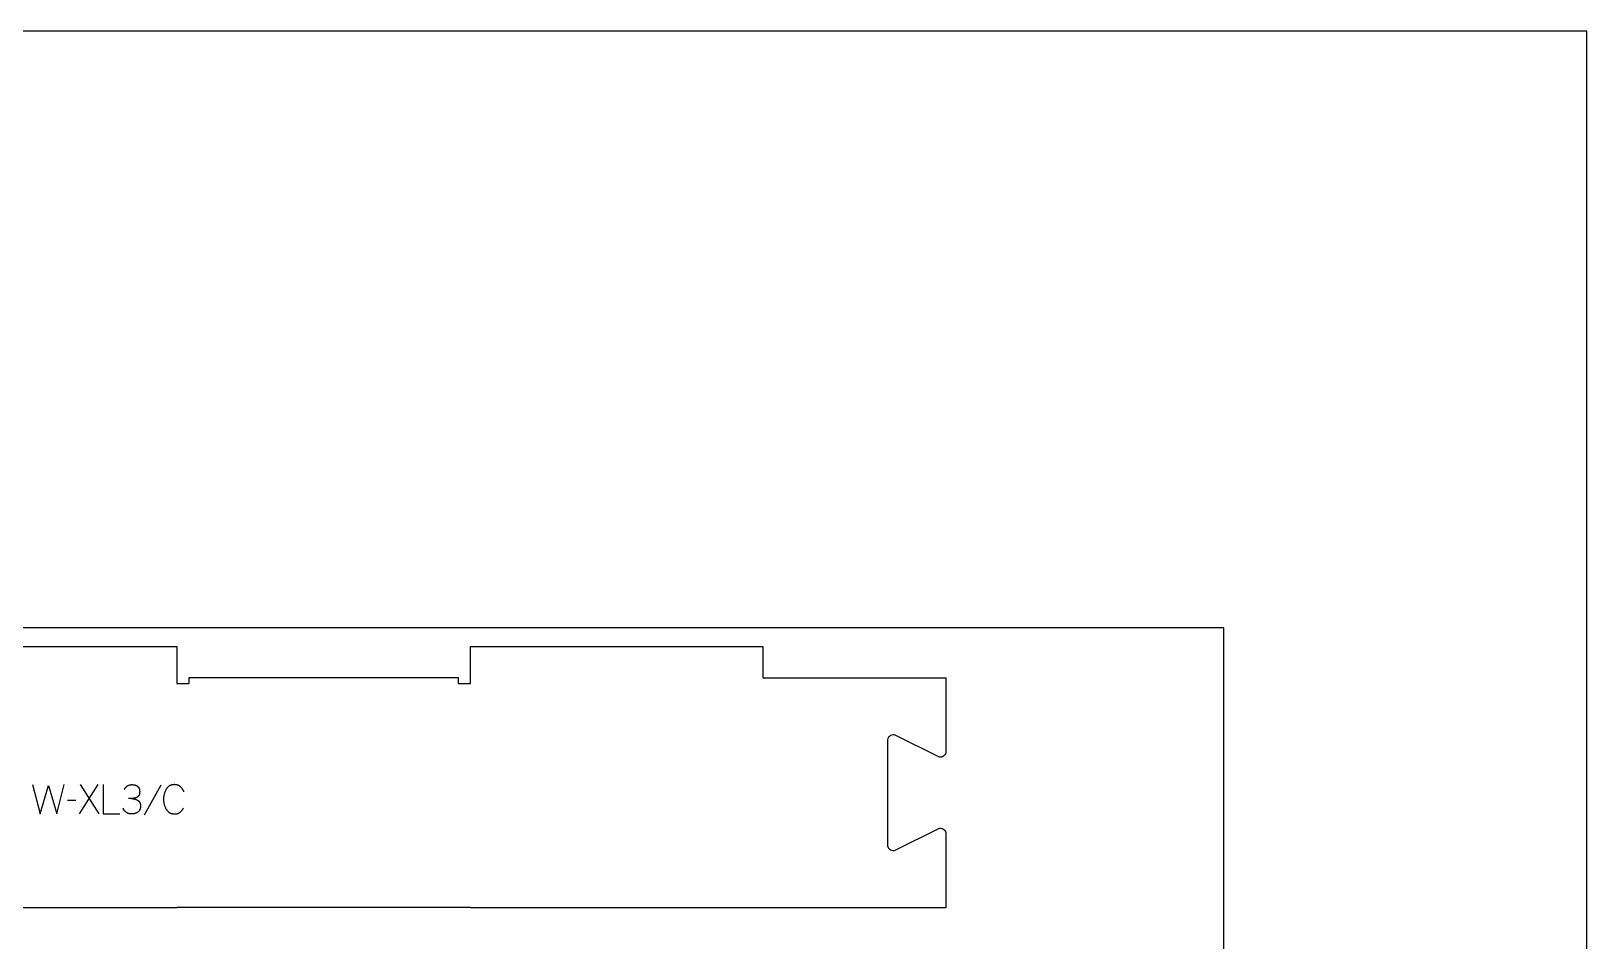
# Model space of a CAD drawing. Extents: x 0 to 4485, y 0 to 8771.
# Drawn here: x 1590 to 3183, y 4662 to 5593 of the extents above; entities that cross this region are included whole.
import ezdxf

# ---------------------------------------------------------------- set-up
doc = ezdxf.new("R2010")
doc.units = 0
for name, color, linetype in [('0_SHEET_SPRUCEPLY_2440X122', 1, 'CONTINUOUS'), ('1_ANYTOOL_1MMDEEP_LABELS_S', 2, 'CONTINUOUS'), ('4_ANYTOOL_CUTTHROUGH_OUTSI', 5, 'CONTINUOUS'), ('DONOTCUT', 7, 'CONTINUOUS')]:
    doc.layers.add(name, color=color, linetype=linetype)

msp = doc.modelspace()

# ---------------------------------------------------------------- linework, layer by layer
at = {"layer": '0_SHEET_SPRUCEPLY_2440X122'}
msp.add_lwpolyline([(371.7, 4982.6), (371.7, 3762.6), (2811.7, 3762.6), (2811.7, 4982.6)], close=True, dxfattribs=at)
at = {"layer": '1_ANYTOOL_1MMDEEP_LABELS_S', "color": 2}
for points in [[(1591.7, 4822), (1599.4, 4792), (1607.9, 4821.1), (1616.4, 4792), (1623.9, 4822)], [(1658.4, 4822), (1639.5, 4792)], [(1659.7, 4792), (1640.7, 4822)], [(1663.9, 4822), (1663.9, 4792), (1681, 4792)], [(1685.6, 4817), (1685.7, 4817.3), (1685.9, 4817.6), (1686.1, 4817.9), (1686.3, 4818.2), (1686.4, 4818.5), (1686.6, 4818.7), (1686.8, 4819), (1686.9, 4819.1), (1687, 4819.2), (1687.1, 4819.3), (1687.2, 4819.4), (1687.3, 4819.5), (1687.5, 4819.6), (1687.6, 4819.7), (1687.7, 4819.8), (1687.8, 4819.9), (1687.9, 4820), (1688, 4820.1), (1688.1, 4820.2), (1688.3, 4820.3), (1688.4, 4820.4), (1688.5, 4820.5), (1688.6, 4820.6), (1688.7, 4820.7), (1688.9, 4820.7), (1689, 4820.8), (1689.1, 4820.9), (1689.3, 4820.9), (1689.4, 4821), (1689.5, 4821.1), (1689.7, 4821.1), (1689.8, 4821.2), (1689.9, 4821.3), (1690.1, 4821.3), (1690.2, 4821.4), (1690.4, 4821.4), (1690.5, 4821.5), (1690.7, 4821.5), (1690.8, 4821.6), (1691.1, 4821.7), (1691.4, 4821.7), (1691.7, 4821.8), (1692.1, 4821.8), (1692.4, 4821.9), (1692.7, 4821.9), (1693.1, 4821.9), (1693.4, 4822), (1693.8, 4822), (1694, 4822), (1694.2, 4822), (1694.4, 4821.9), (1694.6, 4821.9), (1694.8, 4821.9), (1695, 4821.9), (1695.2, 4821.9), (1695.4, 4821.8), (1695.6, 4821.8), (1695.8, 4821.8), (1696, 4821.7), (1696.1, 4821.7), (1696.3, 4821.7), (1696.5, 4821.6), (1696.7, 4821.5), (1696.8, 4821.5), (1697, 4821.4), (1697.2, 4821.4), (1697.3, 4821.3), (1697.5, 4821.2), (1697.7, 4821.1), (1697.8, 4821.1), (1698, 4821), (1698.1, 4820.9), (1698.3, 4820.8), (1698.4, 4820.7), (1698.6, 4820.6), (1698.7, 4820.5), (1698.9, 4820.4), (1699, 4820.3), (1699.1, 4820.2), (1699.3, 4820.1), (1699.4, 4820), (1699.5, 4819.8), (1699.7, 4819.7), (1699.8, 4819.6), (1699.9, 4819.4), (1700, 4819.3), (1700.1, 4819.2), (1700.2, 4819), (1700.3, 4818.9), (1700.4, 4818.7), (1700.5, 4818.6), (1700.6, 4818.4), (1700.6, 4818.3), (1700.7, 4818.1), (1700.8, 4818), (1700.9, 4817.8), (1700.9, 4817.6), (1701, 4817.5), (1701, 4817.3), (1701.1, 4817.1), (1701.1, 4816.9), (1701.2, 4816.7), (1701.2, 4816.5), (1701.2, 4816.4), (1701.3, 4816.2), (1701.3, 4816), (1701.3, 4815.8), (1701.3, 4815.6), (1701.3, 4815.4), (1701.4, 4815.1), (1701.4, 4814.9), (1701.4, 4814.4), (1701.3, 4814), (1701.3, 4813.7), (1701.3, 4813.4), (1701.2, 4813.1), (1701.2, 4813), (1701.2, 4812.8), (1701.2, 4812.7), (1701.1, 4812.5), (1701.1, 4812.4), (1701.1, 4812.3), (1701, 4812.1), (1701, 4812), (1701, 4811.9), (1700.9, 4811.8), (1700.9, 4811.6), (1700.8, 4811.5), (1700.8, 4811.4), (1700.7, 4811.3), (1700.7, 4811.2), (1700.6, 4811.1), (1700.5, 4811), (1700.5, 4810.9), (1700.4, 4810.8), (1700.3, 4810.7), (1700.3, 4810.6), (1700.2, 4810.5), (1700.1, 4810.3), (1699.9, 4810.1), (1699.7, 4810), (1699.6, 4809.8), (1699.5, 4809.7), (1699.4, 4809.6), (1699.3, 4809.6), (1699.3, 4809.5), (1699.2, 4809.4), (1699.1, 4809.4), (1699, 4809.3), (1698.9, 4809.2), (1698.8, 4809.2), (1698.7, 4809.1), (1698.6, 4809), (1698.5, 4809), (1698.4, 4808.9), (1698.3, 4808.9), (1698.2, 4808.8), (1698.2, 4808.8), (1698.1, 4808.7), (1698, 4808.7), (1697.9, 4808.6), (1697.7, 4808.6), (1697.6, 4808.5), (1697.5, 4808.5), (1697.3, 4808.4), (1697.1, 4808.3), (1696.9, 4808.3), (1696.7, 4808.2), (1696.5, 4808.2), (1696.2, 4808.1), (1696, 4808), (1695.8, 4808), (1695.5, 4808), (1695.3, 4807.9), (1695.1, 4807.9), (1694.8, 4807.9), (1694.6, 4807.8), (1694.4, 4807.8), (1694.1, 4807.8), (1693.9, 4807.8), (1693.6, 4807.8), (1689.9, 4807.7)], [(1723.1, 4821.5), (1705.9, 4790.7)], [(1746.7, 4814.5), (1746.6, 4814.9), (1746.4, 4815.3), (1746.2, 4815.6), (1746, 4816), (1745.8, 4816.4), (1745.6, 4816.7), (1745.4, 4817.1), (1745.2, 4817.4), (1744.9, 4817.8), (1744.7, 4818.1), (1744.4, 4818.4), (1744.2, 4818.7), (1743.9, 4819), (1743.6, 4819.3), (1743.3, 4819.6), (1743, 4819.8), (1742.8, 4820), (1742.7, 4820.1), (1742.5, 4820.2), (1742.4, 4820.3), (1742.2, 4820.5), (1742, 4820.6), (1741.8, 4820.7), (1741.7, 4820.8), (1741.5, 4820.9), (1741.3, 4821), (1741.1, 4821), (1741, 4821.1), (1740.8, 4821.2), (1740.6, 4821.3), (1740.4, 4821.4), (1740.2, 4821.4), (1740, 4821.5), (1739.8, 4821.6), (1739.6, 4821.6), (1739.4, 4821.7), (1739.2, 4821.7), (1739, 4821.8), (1738.8, 4821.8), (1738.6, 4821.8), (1738.4, 4821.9), (1738.2, 4821.9), (1738, 4821.9), (1737.8, 4821.9), (1737.6, 4821.9), (1737.3, 4822), (1737.1, 4822), (1736.9, 4822), (1736.5, 4822), (1736.2, 4821.9), (1735.9, 4821.9), (1735.5, 4821.9), (1735.2, 4821.8), (1734.9, 4821.8), (1734.6, 4821.7), (1734.3, 4821.7), (1734, 4821.6), (1733.7, 4821.5), (1733.4, 4821.4), (1733.1, 4821.3), (1732.8, 4821.2), (1732.7, 4821.1), (1732.6, 4821.1), (1732.4, 4821), (1732.3, 4820.9), (1732.2, 4820.9), (1732, 4820.8), (1731.9, 4820.7), (1731.8, 4820.6), (1731.7, 4820.6), (1731.5, 4820.5), (1731.4, 4820.4), (1731.3, 4820.3), (1731.2, 4820.2), (1731, 4820.1), (1730.8, 4819.9), (1730.6, 4819.7), (1730.3, 4819.5), (1730.1, 4819.3), (1729.9, 4819.1), (1729.7, 4818.9), (1729.5, 4818.6), (1729.3, 4818.4), (1729.1, 4818.1), (1728.9, 4817.8), (1728.7, 4817.6), (1728.6, 4817.3), (1728.2, 4816.7), (1727.9, 4816.1), (1727.6, 4815.5), (1727.3, 4814.9), (1727.1, 4814.2), (1726.8, 4813.6), (1726.6, 4813), (1726.4, 4812.3), (1726.3, 4811.7), (1726.1, 4811), (1726, 4810.4), (1725.9, 4809.7), (1725.8, 4809), (1725.8, 4808.4), (1725.8, 4807.7), (1725.7, 4807), (1725.8, 4806.3), (1725.8, 4805.6), (1725.8, 4804.9), (1725.9, 4804.2), (1726, 4803.5), (1726.1, 4802.9), (1726.3, 4802.2), (1726.4, 4801.9), (1726.5, 4801.6), (1726.5, 4801.3), (1726.6, 4800.9), (1726.7, 4800.6), (1726.9, 4800.3), (1727, 4800), (1727.1, 4799.7), (1727.3, 4799.1), (1727.6, 4798.4), (1727.9, 4797.8), (1728.2, 4797.2), (1728.6, 4796.7), (1728.8, 4796.4), (1729, 4796.1), (1729.2, 4795.8), (1729.4, 4795.6), (1729.6, 4795.3), (1729.8, 4795.1), (1730, 4794.8), (1730.2, 4794.6), (1730.4, 4794.4), (1730.7, 4794.2), (1730.9, 4794), (1731, 4793.9), (1731.1, 4793.8), (1731.3, 4793.7), (1731.4, 4793.6), (1731.5, 4793.5), (1731.6, 4793.4), (1731.8, 4793.4), (1731.9, 4793.3), (1732, 4793.2), (1732.2, 4793.1), (1732.3, 4793.1), (1732.5, 4793), (1732.7, 4792.9), (1733, 4792.7), (1733.3, 4792.6), (1733.6, 4792.5), (1733.9, 4792.4), (1734.2, 4792.3), (1734.5, 4792.3), (1734.8, 4792.2), (1735.2, 4792.1), (1735.5, 4792.1), (1735.8, 4792), (1736.2, 4792), (1736.5, 4792), (1736.9, 4792), (1737.2, 4792), (1737.6, 4792), (1738, 4792), (1738.2, 4792), (1738.4, 4792), (1738.5, 4792), (1738.7, 4792.1), (1738.9, 4792.1), (1739.1, 4792.1), (1739.2, 4792.2), (1739.4, 4792.2), (1739.6, 4792.2), (1739.7, 4792.3), (1739.9, 4792.3), (1740.1, 4792.4), (1740.2, 4792.4), (1740.4, 4792.5), (1740.6, 4792.5), (1740.7, 4792.6), (1740.9, 4792.7), (1741, 4792.7), (1741.2, 4792.8), (1741.3, 4792.9), (1741.5, 4793), (1741.6, 4793), (1741.8, 4793.1), (1741.9, 4793.2), (1742, 4793.3), (1742.2, 4793.4), (1742.3, 4793.5), (1742.5, 4793.6), (1742.7, 4793.8), (1743, 4794), (1743.2, 4794.2), (1743.5, 4794.5), (1743.7, 4794.7), (1744, 4794.9), (1744.2, 4795.2), (1744.4, 4795.5), (1744.7, 4795.7), (1744.9, 4796), (1745.1, 4796.3), (1745.3, 4796.6), (1745.5, 4796.9), (1745.7, 4797.2), (1745.9, 4797.5), (1746.1, 4797.8)], [(1636.1, 4805.8), (1627.3, 4805.8)], [(1692.7, 4807.7), (1693.1, 4807.7), (1693.6, 4807.7), (1694, 4807.6), (1694.4, 4807.6), (1694.8, 4807.5), (1695.3, 4807.4), (1695.7, 4807.3), (1696.1, 4807.2), (1696.5, 4807.1), (1696.9, 4807), (1697.3, 4806.8), (1697.7, 4806.7), (1698, 4806.5), (1698.4, 4806.4), (1698.8, 4806.2), (1699.2, 4806), (1699.4, 4805.9), (1699.5, 4805.8), (1699.6, 4805.7), (1699.7, 4805.7), (1699.8, 4805.6), (1699.9, 4805.6), (1699.9, 4805.5), (1700, 4805.4), (1700.1, 4805.4), (1700.2, 4805.3), (1700.3, 4805.3), (1700.3, 4805.2), (1700.4, 4805.1), (1700.5, 4805.1), (1700.5, 4805), (1700.6, 4804.9), (1700.7, 4804.9), (1700.7, 4804.8), (1700.8, 4804.7), (1700.9, 4804.6), (1700.9, 4804.6), (1701, 4804.5), (1701, 4804.4), (1701.1, 4804.3), (1701.1, 4804.2), (1701.2, 4804.2), (1701.2, 4804.1), (1701.3, 4804), (1701.3, 4803.9), (1701.4, 4803.8), (1701.4, 4803.7), (1701.5, 4803.6), (1701.5, 4803.5), (1701.6, 4803.5), (1701.6, 4803.4), (1701.6, 4803.3), (1701.7, 4803.1), (1701.8, 4802.9), (1701.8, 4802.7), (1701.9, 4802.5), (1701.9, 4802.3), (1702, 4802), (1702, 4801.8), (1702.1, 4801.6), (1702.1, 4801.4), (1702.1, 4801.1), (1702.1, 4800.9), (1702.1, 4800.7), (1702.1, 4800.4), (1702.1, 4800.1), (1702.1, 4799.9), (1702.1, 4799.6), (1702.1, 4799.3), (1702.1, 4799.1), (1702, 4798.8), (1702, 4798.6), (1702, 4798.3), (1701.9, 4798.1), (1701.9, 4797.8), (1701.8, 4797.6), (1701.8, 4797.4), (1701.7, 4797.2), (1701.7, 4797), (1701.6, 4796.7), (1701.5, 4796.5), (1701.4, 4796.3), (1701.3, 4796.1), (1701.3, 4796), (1701.2, 4795.8), (1701.1, 4795.6), (1701, 4795.4), (1700.8, 4795.2), (1700.7, 4795.1), (1700.6, 4794.9), (1700.5, 4794.8), (1700.4, 4794.6), (1700.3, 4794.5), (1700.2, 4794.5), (1700.2, 4794.4), (1700.1, 4794.3), (1700, 4794.3), (1699.9, 4794.2), (1699.9, 4794.1), (1699.8, 4794.1), (1699.6, 4793.9), (1699.5, 4793.8), (1699.3, 4793.7), (1699.2, 4793.6), (1699, 4793.5), (1698.8, 4793.4), (1698.6, 4793.3), (1698.5, 4793.2), (1698.3, 4793.1), (1698.1, 4793), (1697.9, 4792.9), (1697.7, 4792.8), (1697.5, 4792.7), (1697.3, 4792.7), (1697.1, 4792.6), (1696.9, 4792.5), (1696.7, 4792.5), (1696.5, 4792.4), (1696.3, 4792.3), (1696.1, 4792.3), (1695.8, 4792.2), (1695.6, 4792.2), (1695.4, 4792.2), (1695.1, 4792.1), (1694.9, 4792.1), (1694.4, 4792), (1693.9, 4792), (1693.4, 4792), (1692.9, 4792), (1692.5, 4792), (1692.1, 4792), (1691.7, 4792), (1691.4, 4792.1), (1691, 4792.1), (1690.9, 4792.1), (1690.7, 4792.2), (1690.5, 4792.2), (1690.4, 4792.2), (1690.2, 4792.3), (1690, 4792.3), (1689.9, 4792.4), (1689.7, 4792.4), (1689.6, 4792.5), (1689.4, 4792.5), (1689.2, 4792.6), (1689.1, 4792.6), (1688.9, 4792.7), (1688.8, 4792.8), (1688.7, 4792.8), (1688.5, 4792.9), (1688.4, 4793), (1688.2, 4793.1), (1688.1, 4793.1), (1688, 4793.2), (1687.8, 4793.3), (1687.7, 4793.4), (1687.6, 4793.5), (1687.4, 4793.6), (1687.3, 4793.7), (1687.2, 4793.8), (1687.1, 4793.9), (1686.9, 4794), (1686.8, 4794.1), (1686.7, 4794.2), (1686.6, 4794.3), (1686.5, 4794.4), (1686.4, 4794.5), (1686.3, 4794.7), (1686.1, 4794.8), (1686, 4794.9), (1685.9, 4795), (1685.8, 4795.2), (1685.7, 4795.3), (1685.6, 4795.4), (1685.5, 4795.6), (1685.4, 4795.7), (1685.4, 4795.9), (1685.3, 4796), (1685.1, 4796.3), (1684.9, 4796.6), (1684.8, 4797), (1684.6, 4797.3), (1684.5, 4797.7)]]:
    msp.add_lwpolyline(points, dxfattribs=at)
at = {"layer": '4_ANYTOOL_CUTTHROUGH_OUTSI', "color": 5}
msp.add_lwpolyline([(1440, 4963.4), (1739.5, 4963.4), (1739.5, 4925.5), (1752, 4925.5), (1752, 4931.5), (2027.5, 4931.5), (2027.5, 4925.5), (2040, 4925.5), (2040, 4963.4), (2339.5, 4963.4), (2339.5, 4931.4), (2339.7, 4931.4), (2527, 4931.4), (2527, 4855.8), (2527, 4855.8, -0.461531), (2520.3, 4850.1), (2474.3, 4872.8), (2474.3, 4872.8), (2474.2, 4872.8), (2474.2, 4872.8, 0.220464), (2469.2, 4871.4, 0.220464), (2467, 4866.6), (2467, 4760.8, 0.220464), (2469.2, 4756, 0.220464), (2474.2, 4754.6), (2474.3, 4754.6), (2474.3, 4754.6), (2520.3, 4777.3), (2520.3, 4777.3, -0.461531), (2527, 4771.6), (2527, 4695.9), (2040, 4695.9), (2040, 4696), (2039.7, 4696), (1739.5, 4696), (1739.5, 4695.9), (1440, 4695.9)], format="xyb", dxfattribs=at)
at = {"layer": 'DONOTCUT'}
msp.add_lwpolyline([(0, 0), (3183.4, 0), (3183.4, 5593.4), (0, 5593.4)], close=True, dxfattribs=at)

doc.saveas('drawing.dxf')
